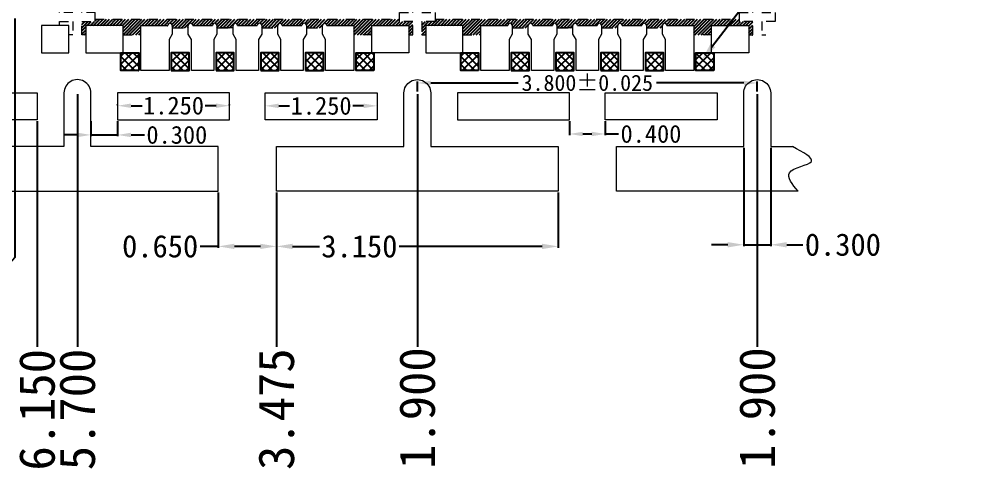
# Model space of a CAD drawing. Header units: millimetres. Extents: x 4471 to 10624, y 832 to 10725.
# Drawn here: x 4678.95 to 4689.71, y 1730.83 to 1735.89 of the extents above; entities that cross this region are included whole.
import ezdxf

# ---------------------------------------------------------------- set-up
doc = ezdxf.new("R2010")
doc.units = ezdxf.units.MM
doc.linetypes.add('HIDDEN', pattern=[0.375, 0.25, -0.125])
for name, color, linetype in [('1', 7, 'Continuous'), ('1D', 4, 'Continuous'), ('ETCH', 4, 'Continuous'), ('PLATING', 3, 'Continuous')]:
    doc.layers.add(name, color=color, linetype=linetype)
doc.layers.add('DIM', color=4, linetype='Continuous', lineweight=18)
doc.styles.get("Standard").update_dxf_attribs({"font": 'SimSun.ttf'})
doc.dimstyles.new('ISO-25', dxfattribs={"dimtxt": 0.1, "dimasz": 0.08, "dimexe": 0.015, "dimexo": 0.015, "dimgap": 0.02, "dimtad": 0, "dimzin": 1, "dimdsep": 46, "dimtxsty": 'Standard', "dimcen": 0.1, "dimadec": 0, "dimazin": 0, "dimtfac": 1, "dimtmove": 0, "dimatfit": 3, "dimfxl": 1, "dimarcsym": 0})
pattern_1 = [(45, (4740.294222866082, 1755.633767287029), (-0.04490128060534577, 0.04490128060534577), []), (135, (4740.294222866082, 1755.633767287029), (-0.04490128060534577, -0.04490128060534576), [])]
pattern_2 = [(45, (4741.794222866082, 1755.633767287029), (-0.04490128060534577, 0.04490128060534577), []), (135, (4741.794222866082, 1755.633767287029), (-0.04490128060534577, -0.04490128060534576), [])]
pattern_3 = [(45, (4744.094222866082, 1755.633767287029), (-0.04490128060534577, 0.04490128060534577), []), (135, (4744.094222866082, 1755.633767287029), (-0.04490128060534577, -0.04490128060534576), [])]
pattern_4 = [(45, (4745.594222866082, 1755.633767287029), (-0.04490128060534577, 0.04490128060534577), []), (135, (4745.594222866082, 1755.633767287029), (-0.04490128060534577, -0.04490128060534576), [])]

# ---------------------------------------------------------------- blocks, each defined once
blk = doc.blocks.new('*D75')
at = {"layer": 'Defpoints', "color": 0, "transparency": 16777216}
for p in [(4685.298327463714, 1740.563115484024), (4676.698327463713, 1736.238115484024), (4676.698327463719, 1732.220579000141)]:
    blk.add_point(p, dxfattribs=at)
at = {"layer": 'DIM', "color": 0, "lineweight": -2, "transparency": 16777216}
blk.add_line((4676.698327463713, 1736.223115484024), (4676.698327463719, 1732.220579000141), dxfattribs=at)
at = {"layer": 'DIM', "color": 0, "lineweight": 9, "transparency": 16777216, "insert": (4676.698327463719, 1731.516134555698), "char_height": 0.4, "attachment_point": 5, "rotation": 90}
blk.add_mtext('8.600', dxfattribs=at)
blk = doc.blocks.new('*D76')
at = {"layer": 'Defpoints', "color": 0, "transparency": 16777216}
for p in [(4685.298327463714, 1740.563115484024, 0.02909804606836659), (4683.398327463732, 1735.063115484267, 0.02909804550313738), (4683.398327463732, 1732.220579000141, 0.02909804550313737)]:
    blk.add_point(p, dxfattribs=at)
at = {"layer": 'DIM', "color": 0, "lineweight": -2, "transparency": 16777216}
blk.add_line((4683.398327463732, 1735.048115484267), (4683.398327463732, 1732.220579000141), dxfattribs=at)
at = {"layer": 'DIM', "color": 0, "lineweight": 9, "transparency": 16777216, "insert": (4683.398327463732, 1731.536134555698), "char_height": 0.4, "attachment_point": 5, "rotation": 90}
blk.add_mtext('1.900', dxfattribs=at)
blk = doc.blocks.new('*D77')
at = {"layer": 'Defpoints', "color": 0, "transparency": 16777216}
for p in [(4685.298327463714, 1740.563115484024, 0.02909804606836659), (4679.598327463695, 1735.063115484267, 0.02909804550313738), (4679.598327463695, 1732.220579000141, 0.02909804550313737)]:
    blk.add_point(p, dxfattribs=at)
at = {"layer": 'DIM', "color": 0, "lineweight": -2, "transparency": 16777216}
blk.add_line((4679.598327463695, 1735.048115484267), (4679.598327463695, 1732.220579000141), dxfattribs=at)
at = {"layer": 'DIM', "color": 0, "lineweight": 9, "transparency": 16777216, "insert": (4679.598327463695, 1731.520579000142), "char_height": 0.4, "attachment_point": 5, "rotation": 90}
blk.add_mtext('5.700', dxfattribs=at)
blk = doc.blocks.new('*D78')
at = {"layer": 'Defpoints', "color": 0, "transparency": 16777216}
for p in [(4681.173327463719, 1733.963115477633, 0.02909804550313738), (4681.823327463708, 1733.963115477618, 0.02909804550313738), (4681.823327463708, 1733.346181916241)]:
    blk.add_point(p, dxfattribs=at)
at = {"layer": 'DIM', "color": 0, "lineweight": -2, "transparency": 16777216}
for p, q in [((4681.173327463719, 1733.948115477633), (4681.173327463719, 1733.33118191624)), ((4681.823327463708, 1733.948115477618), (4681.823327463708, 1733.33118191624)), ((4681.173327463719, 1733.346181916241), (4680.970430216127, 1733.346181916241)), ((4681.643327463707, 1733.346181916241), (4681.353327463719, 1733.346181916241))]:
    blk.add_line(p, q, dxfattribs=at)
at = {"layer": 'DIM', "color": 0, "transparency": 16777216}
for points in [[(4681.353327463719, 1733.376181916241), (4681.353327463719, 1733.316181916241), (4681.173327463719, 1733.346181916241)], [(4681.643327463707, 1733.376181916241), (4681.643327463707, 1733.316181916241), (4681.823327463708, 1733.346181916241)]]:
    blk.add_solid(points, dxfattribs=at)
at = {"layer": 'DIM', "color": 0, "lineweight": 9, "transparency": 16777216, "insert": (4680.523346882794, 1733.346181916241), "char_height": 0.25, "attachment_point": 5}
blk.add_mtext('0.650', dxfattribs=at)
blk = doc.blocks.new('*D79')
at = {"layer": 'Defpoints', "color": 0, "transparency": 16777216}
for p in [(4685.298327463714, 1740.563115484024, 0.02909804606836659), (4681.823327463708, 1733.963115477633, 0.02909804550313738), (4681.823327463708, 1732.220579000141, 0.02909804550313737)]:
    blk.add_point(p, dxfattribs=at)
at = {"layer": 'DIM', "color": 0, "lineweight": -2, "transparency": 16777216}
blk.add_line((4681.823327463708, 1733.948115477633), (4681.823327463708, 1732.220579000141), dxfattribs=at)
at = {"layer": 'DIM', "color": 0, "lineweight": 9, "transparency": 16777216, "insert": (4681.823327463708, 1731.523912333476), "char_height": 0.4, "attachment_point": 5, "rotation": 90}
blk.add_mtext('3.475', dxfattribs=at)
blk = doc.blocks.new('*D80')
at = {"layer": 'Defpoints', "color": 0, "transparency": 16777216}
for p in [(4685.298327463714, 1740.563115484024, 0.02909804606836659), (4687.198327463731, 1735.063115484267, 0.02909804550313738), (4687.198327463731, 1732.220579000141, 0.02909804550313737)]:
    blk.add_point(p, dxfattribs=at)
at = {"layer": 'DIM', "color": 0, "lineweight": -2, "transparency": 16777216}
blk.add_line((4687.198327463731, 1735.048115484266), (4687.198327463731, 1732.220579000141), dxfattribs=at)
at = {"layer": 'DIM', "color": 0, "lineweight": 9, "transparency": 16777216, "insert": (4687.198327463731, 1731.536134555698), "char_height": 0.4, "attachment_point": 5, "rotation": 90}
blk.add_mtext('1.900', dxfattribs=at)
blk = doc.blocks.new('*D81')
at = {"layer": 'Defpoints', "color": 0, "transparency": 16777216}
for p in [(4681.823327463708, 1733.963115477633, 0.02909804550313738), (4684.973327463707, 1733.963115477565, 0.02909804550313738), (4684.973327463707, 1733.345761953811)]:
    blk.add_point(p, dxfattribs=at)
at = {"layer": 'DIM', "color": 0, "lineweight": -2, "transparency": 16777216}
for p, q in [((4681.823327463708, 1733.948115477633), (4681.823327463708, 1733.33076195381)), ((4684.973327463707, 1733.948115477565), (4684.973327463707, 1733.33076195381)), ((4682.003327463708, 1733.345761953811), (4682.305620480975, 1733.345761953811)), ((4684.793327463707, 1733.345761953811), (4683.195620480974, 1733.345761953811))]:
    blk.add_line(p, q, dxfattribs=at)
at = {"layer": 'DIM', "color": 0, "transparency": 16777216}
for points in [[(4682.003327463708, 1733.375761953811), (4682.003327463708, 1733.315761953811), (4681.823327463708, 1733.345761953811)], [(4684.793327463707, 1733.375761953811), (4684.793327463707, 1733.315761953811), (4684.973327463707, 1733.345761953811)]]:
    blk.add_solid(points, dxfattribs=at)
at = {"layer": 'DIM', "color": 0, "lineweight": 9, "transparency": 16777216, "insert": (4682.750620480974, 1733.345761953811), "char_height": 0.25, "attachment_point": 5}
blk.add_mtext('3.150', dxfattribs=at)
blk = doc.blocks.new('*D96')
at = {"layer": 'Defpoints', "color": 0, "transparency": 16777216}
for p in [(4687.198327463731, 1735.175420179806), (4683.398327463732, 1735.063115484267, 0.02909804550313738), (4687.198327463731, 1735.063115484267)]:
    blk.add_point(p, dxfattribs=at)
at = {"layer": 'DIM', "color": 0, "lineweight": -2, "transparency": 16777216}
for p, q in [((4683.398327463732, 1735.078115484268), (4683.398327463732, 1735.190420179806)), ((4683.548327463732, 1735.175420179806), (4684.525827463732, 1735.175420179806)), ((4687.048327463732, 1735.175420179806), (4686.070827463732, 1735.175420179806)), ((4687.198327463731, 1735.078115484268), (4687.198327463731, 1735.190420179806))]:
    blk.add_line(p, q, dxfattribs=at)
at = {"layer": 'DIM', "color": 0, "transparency": 16777216}
for points in [[(4683.548327463732, 1735.200420179806), (4683.548327463732, 1735.150420179806), (4683.398327463732, 1735.175420179806)], [(4687.048327463732, 1735.200420179806), (4687.048327463732, 1735.150420179806), (4687.198327463731, 1735.175420179806)]]:
    blk.add_solid(points, dxfattribs=at)
at = {"layer": 'DIM', "color": 0, "lineweight": 9, "transparency": 16777216, "insert": (4685.298327463732, 1735.175420179806), "char_height": 0.18, "attachment_point": 5}
blk.add_mtext('3.800±0.025', dxfattribs=at)
blk = doc.blocks.new('*D97')
at = {"layer": 'Defpoints', "color": 0, "transparency": 16777216}
for p in [(4687.04832746372, 1734.46311548425, 0.02909804550313738), (4687.348327463719, 1734.463115484242, 0.02909804550313738), (4687.348327463719, 1733.364322056427)]:
    blk.add_point(p, dxfattribs=at)
at = {"layer": 'DIM', "color": 0, "lineweight": -2, "transparency": 16777216}
for p, q in [((4687.04832746372, 1734.448115484249), (4687.04832746372, 1733.349322056426)), ((4687.348327463719, 1734.448115484242), (4687.348327463719, 1733.349322056426)), ((4686.86832746372, 1733.364322056427), (4686.68832746372, 1733.364322056427)), ((4687.04832746372, 1733.364322056427), (4687.348327463719, 1733.364322056427)), ((4687.52832746372, 1733.364322056427), (4687.708327463719, 1733.364322056427))]:
    blk.add_line(p, q, dxfattribs=at)
at = {"layer": 'DIM', "color": 0, "transparency": 16777216}
for points in [[(4686.86832746372, 1733.394322056427), (4686.86832746372, 1733.334322056427), (4687.04832746372, 1733.364322056427)], [(4687.52832746372, 1733.394322056427), (4687.52832746372, 1733.334322056427), (4687.348327463719, 1733.364322056427)]]:
    blk.add_solid(points, dxfattribs=at)
at = {"layer": 'DIM', "color": 0, "lineweight": 9, "transparency": 16777216, "insert": (4688.155410797052, 1733.364322056427), "char_height": 0.25, "attachment_point": 5}
blk.add_mtext('0.300', dxfattribs=at)
blk = doc.blocks.new('*D99')
at = {"layer": 'Defpoints', "color": 0, "transparency": 16777216}
for p in [(4685.298327463714, 1740.563115484024, 0.02909804606836659), (4678.898327463063, 1735.913115485906, 0.02909804606836659), (4678.449340227231, 1732.220579000141, 0.02909804550313737)]:
    blk.add_point(p, dxfattribs=at)
at = {"layer": 'DIM', "color": 0, "lineweight": -2, "transparency": 16777216}
for p, q in [((4678.898327463063, 1735.898115485906), (4678.898327463063, 1733.220579000141)), ((4678.898327463063, 1733.220579000141), (4678.449340227231, 1732.720579000141)), ((4678.449340227231, 1732.720579000141), (4678.449340227231, 1732.220579000141))]:
    blk.add_line(p, q, dxfattribs=at)
at = {"layer": 'DIM', "color": 0, "lineweight": 9, "transparency": 16777216, "insert": (4678.449340227231, 1731.517245666809), "char_height": 0.4, "attachment_point": 5, "rotation": 90}
blk.add_mtext('6.400', dxfattribs=at)
blk = doc.blocks.new('*D100')
at = {"layer": 'Defpoints', "color": 0, "transparency": 16777216}
for p in [(4680.048327463731, 1734.913115484301, 0.02909804714187847), (4681.298327463732, 1734.920861565378), (4681.298327463732, 1734.913115484272, 0.02909804714187847)]:
    blk.add_point(p, dxfattribs=at)
at = {"layer": 'DIM', "color": 0, "lineweight": -2, "transparency": 16777216}
for p, q in [((4680.048327463731, 1734.928115484301), (4680.048327463731, 1734.935861565378)), ((4680.19832746373, 1734.920861565378), (4680.32110524151, 1734.920861565378)), ((4681.148327463732, 1734.920861565378), (4681.025549685954, 1734.920861565378)), ((4681.298327463732, 1734.928115484272), (4681.298327463732, 1734.935861565378))]:
    blk.add_line(p, q, dxfattribs=at)
at = {"layer": 'DIM', "color": 0, "transparency": 16777216}
for points in [[(4680.19832746373, 1734.945861565378), (4680.19832746373, 1734.895861565378), (4680.048327463731, 1734.920861565378)], [(4681.148327463732, 1734.945861565378), (4681.148327463732, 1734.895861565378), (4681.298327463732, 1734.920861565378)]]:
    blk.add_solid(points, dxfattribs=at)
at = {"layer": 'DIM', "color": 0, "lineweight": 9, "transparency": 16777216, "insert": (4680.673327463732, 1734.920861565378), "char_height": 0.2, "attachment_point": 5}
blk.add_mtext('1.250', dxfattribs=at)
blk = doc.blocks.new('*D101')
at = {"layer": 'Defpoints', "color": 0, "transparency": 16777216}
for p in [(4681.698327463731, 1734.920861565353, 0.02909804578575199), (4682.948327463732, 1734.920861565315, 0.02909804578575199), (4682.948327463732, 1734.9190716099)]:
    blk.add_point(p, dxfattribs=at)
at = {"layer": 'DIM', "color": 0, "lineweight": -2, "transparency": 16777216}
for p, q in [((4681.698327463731, 1734.905861565353), (4681.698327463731, 1734.9040716099)), ((4681.848327463731, 1734.9190716099), (4681.97110524151, 1734.9190716099)), ((4682.798327463733, 1734.9190716099), (4682.675549685953, 1734.9190716099)), ((4682.948327463732, 1734.905861565315), (4682.948327463732, 1734.9040716099))]:
    blk.add_line(p, q, dxfattribs=at)
at = {"layer": 'DIM', "color": 0, "transparency": 16777216}
for points in [[(4681.848327463731, 1734.9440716099), (4681.848327463731, 1734.8940716099), (4681.698327463731, 1734.9190716099)], [(4682.798327463733, 1734.9440716099), (4682.798327463733, 1734.8940716099), (4682.948327463732, 1734.9190716099)]]:
    blk.add_solid(points, dxfattribs=at)
at = {"layer": 'DIM', "color": 0, "lineweight": 9, "transparency": 16777216, "insert": (4682.323327463731, 1734.9190716099), "char_height": 0.2, "attachment_point": 5}
blk.add_mtext('1.250', dxfattribs=at)
blk = doc.blocks.new('*D102')
at = {"layer": 'Defpoints', "color": 0, "transparency": 16777216}
for p in [(4685.098327463727, 1734.763115484292, 0.02909804714187847), (4685.498327463727, 1734.763115484282, 0.02909804578575199), (4685.498327463727, 1734.604357018653)]:
    blk.add_point(p, dxfattribs=at)
at = {"layer": 'DIM', "color": 0, "lineweight": -2, "transparency": 16777216}
for p, q in [((4685.098327463727, 1734.748115484291), (4685.098327463727, 1734.589357018653)), ((4685.498327463727, 1734.748115484282), (4685.498327463727, 1734.589357018653)), ((4685.248327463727, 1734.604357018653), (4685.348327463727, 1734.604357018653)), ((4685.498327463727, 1734.604357018653), (4685.648327463727, 1734.604357018653))]:
    blk.add_line(p, q, dxfattribs=at)
at = {"layer": 'DIM', "color": 0, "transparency": 16777216}
for points in [[(4685.248327463727, 1734.629357018653), (4685.248327463727, 1734.579357018653), (4685.098327463727, 1734.604357018653)], [(4685.348327463727, 1734.629357018653), (4685.348327463727, 1734.579357018653), (4685.498327463727, 1734.604357018653)]]:
    blk.add_solid(points, dxfattribs=at)
at = {"layer": 'DIM', "color": 0, "lineweight": 9, "transparency": 16777216, "insert": (4686.009994130393, 1734.604357018653), "char_height": 0.2, "attachment_point": 5}
blk.add_mtext('0.400', dxfattribs=at)
blk = doc.blocks.new('*D103')
at = {"layer": 'Defpoints', "color": 0, "transparency": 16777216}
for p in [(4679.748327463702, 1734.76311548426, 0.02909804550313738), (4680.048327463726, 1734.763115484321, 0.02909804714187847), (4679.748327463702, 1734.593658987262)]:
    blk.add_point(p, dxfattribs=at)
at = {"layer": 'DIM', "color": 0, "lineweight": -2, "transparency": 16777216}
for p, q in [((4679.748327463702, 1734.74811548426), (4679.748327463702, 1734.578658987261)), ((4680.048327463726, 1734.748115484321), (4680.048327463726, 1734.578658987261)), ((4679.598327463702, 1734.593658987262), (4679.448327463701, 1734.593658987262)), ((4679.748327463702, 1734.593658987262), (4680.048327463726, 1734.593658987262)), ((4680.198327463726, 1734.593658987262), (4680.348327463726, 1734.593658987262))]:
    blk.add_line(p, q, dxfattribs=at)
at = {"layer": 'DIM', "color": 0, "transparency": 16777216}
for points in [[(4679.598327463702, 1734.618658987262), (4679.598327463702, 1734.568658987261), (4679.748327463702, 1734.593658987262)], [(4680.198327463726, 1734.618658987262), (4680.198327463726, 1734.568658987261), (4680.048327463726, 1734.593658987262)]]:
    blk.add_solid(points, dxfattribs=at)
at = {"layer": 'DIM', "color": 0, "lineweight": 9, "transparency": 16777216, "insert": (4680.709994130393, 1734.593658987262), "char_height": 0.2, "attachment_point": 5}
blk.add_mtext('0.300', dxfattribs=at)
blk = doc.blocks.new('*D104')
at = {"layer": 'Defpoints', "color": 0, "transparency": 16777216}
for p in [(4685.298327463714, 1740.563115484024, 0.02909804606836659), (4679.148327463668, 1734.763115477679, 0.02909805539775768), (4679.148327463668, 1732.220579000141, 0.02909804550313737)]:
    blk.add_point(p, dxfattribs=at)
at = {"layer": 'DIM', "color": 0, "lineweight": -2, "transparency": 16777216}
blk.add_line((4679.148327463668, 1734.748115477679), (4679.148327463668, 1732.220579000141), dxfattribs=at)
at = {"layer": 'DIM', "color": 0, "lineweight": 9, "transparency": 16777216, "insert": (4679.148327463668, 1731.517245666809), "char_height": 0.4, "attachment_point": 5, "rotation": 90}
blk.add_mtext('6.150', dxfattribs=at)

msp = doc.modelspace()

# ---------------------------------------------------------------- hatches: boundary and pattern name
h = msp.add_hatch()
h.set_pattern_fill('ANSI37', color=3, scale=0.02)
h.set_pattern_definition(pattern_1)
h.paths.add_polyline_path([(4680.28332746371, 1735.313115484281), (4680.08332746371, 1735.313115484281), (4680.08332746371, 1735.513115484281), (4680.28332746371, 1735.513115484281)])
h = msp.add_hatch()
h.set_pattern_fill('ANSI37', color=3, scale=0.02)
h.set_pattern_definition(pattern_1)
h.paths.add_polyline_path([(4680.648327463713, 1735.313115484281), (4680.848327463713, 1735.313115484281), (4680.848327463713, 1735.513115484281), (4680.648327463713, 1735.513115484281)])
h = msp.add_hatch()
h.set_pattern_fill('ANSI37', color=3, scale=0.02)
h.set_pattern_definition([(45, (4740.794222866082, 1755.633767287029), (-0.04490128060534577, 0.04490128060534577), []), (135, (4740.794222866082, 1755.633767287029), (-0.04490128060534577, -0.04490128060534576), [])])
h.paths.add_polyline_path([(4681.148327463713, 1735.313115484281), (4681.348327463713, 1735.313115484281), (4681.348327463713, 1735.513115484281), (4681.148327463713, 1735.513115484281)])
h = msp.add_hatch()
h.set_pattern_fill('ANSI37', color=3, scale=0.02)
h.set_pattern_definition([(45, (4741.294222866082, 1755.633767287029), (-0.04490128060534577, 0.04490128060534577), []), (135, (4741.294222866082, 1755.633767287029), (-0.04490128060534577, -0.04490128060534576), [])])
h.paths.add_polyline_path([(4681.648327463713, 1735.313115484281), (4681.848327463713, 1735.313115484281), (4681.848327463713, 1735.513115484281), (4681.648327463713, 1735.513115484281)])
h = msp.add_hatch()
h.set_pattern_fill('ANSI37', color=3, scale=0.02)
h.set_pattern_definition(pattern_2)
h.paths.add_polyline_path([(4682.148327463713, 1735.313115484281), (4682.348327463713, 1735.313115484281), (4682.348327463713, 1735.513115484281), (4682.148327463713, 1735.513115484281)])
h = msp.add_hatch()
h.set_pattern_fill('ANSI37', color=3, scale=0.02)
h.set_pattern_definition(pattern_2)
h.paths.add_polyline_path([(4682.913327463714, 1735.313115484281), (4682.713327463714, 1735.313115484281), (4682.713327463714, 1735.513115484281), (4682.913327463714, 1735.513115484281)])
h = msp.add_hatch()
h.set_pattern_fill('ANSI37', color=3, scale=0.02)
h.set_pattern_definition(pattern_3)
h.paths.add_polyline_path([(4684.08332746371, 1735.31311548428), (4683.88332746371, 1735.31311548428), (4683.88332746371, 1735.51311548428), (4684.08332746371, 1735.51311548428)])
h = msp.add_hatch()
h.set_pattern_fill('ANSI37', color=3, scale=0.02)
h.set_pattern_definition(pattern_3)
h.paths.add_polyline_path([(4684.448327463713, 1735.31311548428), (4684.648327463713, 1735.31311548428), (4684.648327463713, 1735.51311548428), (4684.448327463713, 1735.51311548428)])
h = msp.add_hatch()
h.set_pattern_fill('ANSI37', color=3, scale=0.02)
h.set_pattern_definition([(45, (4744.594222866082, 1755.633767287029), (-0.04490128060534577, 0.04490128060534577), []), (135, (4744.594222866082, 1755.633767287029), (-0.04490128060534577, -0.04490128060534576), [])])
h.paths.add_polyline_path([(4684.948327463713, 1735.31311548428), (4685.148327463713, 1735.31311548428), (4685.148327463713, 1735.51311548428), (4684.948327463713, 1735.51311548428)])
h = msp.add_hatch()
h.set_pattern_fill('ANSI37', color=3, scale=0.02)
h.set_pattern_definition([(45, (4745.094222866082, 1755.633767287029), (-0.04490128060534577, 0.04490128060534577), []), (135, (4745.094222866082, 1755.633767287029), (-0.04490128060534577, -0.04490128060534576), [])])
h.paths.add_polyline_path([(4685.448327463713, 1735.31311548428), (4685.648327463713, 1735.31311548428), (4685.648327463713, 1735.51311548428), (4685.448327463713, 1735.51311548428)])
h = msp.add_hatch()
h.set_pattern_fill('ANSI37', color=3, scale=0.02)
h.set_pattern_definition(pattern_4)
h.paths.add_polyline_path([(4685.948327463713, 1735.31311548428), (4686.148327463713, 1735.31311548428), (4686.148327463713, 1735.51311548428), (4685.948327463713, 1735.51311548428)])
h = msp.add_hatch()
h.set_pattern_fill('ANSI37', color=3, scale=0.02)
h.set_pattern_definition(pattern_4)
h.paths.add_polyline_path([(4686.713327463714, 1735.31311548428), (4686.513327463715, 1735.31311548428), (4686.513327463715, 1735.51311548428), (4686.713327463714, 1735.51311548428)])
at = {"layer": 'ETCH'}
h = msp.add_hatch(dxfattribs=at)
h.set_pattern_fill('ANSI31', color=256, scale=0.008, style=0)
h.set_pattern_definition([(45, (4740.294222866082, 1755.633767287029), (-0.01796051224213831, 0.01796051224213831), [])])
h.paths.add_polyline_path([(4679.648327463714, 1735.713115484023), (4679.648327463714, 1735.863115484023), (4679.798327463714, 1735.863115484023), (4679.798327463714, 1735.888115484023), (4683.198327463713, 1735.888115484023), (4683.198327463713, 1735.863115484023), (4683.348327463713, 1735.863115484023), (4683.348327463713, 1735.713115484023), (4683.303327463714, 1735.713115484023), (4683.303327463714, 1735.818115487789), (4682.888327463713, 1735.818115487789), (4682.888327463713, 1735.713115484023), (4682.688327463716, 1735.713115484023), (4682.688327463716, 1735.818115487789), (4682.388327463709, 1735.818115487789, 0.9999999999999999), (4682.33832746371, 1735.818115487789), (4682.33832746371, 1735.793115487789), (4682.158327463717, 1735.793115487789), (4682.158327463717, 1735.818115487789, 0.9999999999999999), (4682.108327463718, 1735.818115487789), (4681.888327463709, 1735.818115487789, 0.9999999999999999), (4681.83832746371, 1735.818115487789), (4681.83832746371, 1735.793115487789), (4681.658327463717, 1735.793115487789), (4681.658327463717, 1735.818115487789, 0.9999999999999999), (4681.608327463718, 1735.818115487789), (4681.388327463709, 1735.818115487789, 0.9999999999999999), (4681.33832746371, 1735.818115487789), (4681.33832746371, 1735.793115487789), (4681.158327463717, 1735.793115487789), (4681.158327463717, 1735.818115487789, 0.9999999999999999), (4681.108327463718, 1735.818115487789), (4680.888327463709, 1735.818115487789, 0.9999999999999999), (4680.83832746371, 1735.818115487789), (4680.83832746371, 1735.793115487789), (4680.658327463717, 1735.793115487789), (4680.658327463717, 1735.818115487789, 0.9999999999999999), (4680.608327463718, 1735.818115487789), (4680.30832746371, 1735.818115487789), (4680.30832746371, 1735.713115484023), (4680.108327463714, 1735.713115484023), (4680.108327463714, 1735.818115487789), (4679.693327463713, 1735.818115487789), (4679.693327463713, 1735.713115484023)])
h.paths.add_polyline_path([(4683.448327463713, 1735.863115484023), (4683.448327463713, 1735.713115484023), (4683.493327463713, 1735.713115484023), (4683.493327463713, 1735.818115487789), (4683.908327463714, 1735.818115487789), (4683.908327463714, 1735.713115484023), (4684.10832746371, 1735.713115484023), (4684.108327463711, 1735.818115487789), (4684.408327463718, 1735.818115487789, -0.9999999999999999), (4684.458327463717, 1735.818115487789), (4684.458327463717, 1735.793115487789), (4684.63832746371, 1735.793115487789), (4684.63832746371, 1735.818115487789, -0.9999999999999999), (4684.688327463709, 1735.818115487789), (4684.908327463718, 1735.818115487789, -0.9999999999999999), (4684.958327463717, 1735.818115487789), (4684.958327463717, 1735.793115487789), (4685.13832746371, 1735.793115487789), (4685.13832746371, 1735.818115487789, -0.9999999999999999), (4685.188327463709, 1735.818115487789), (4685.408327463718, 1735.818115487789, -0.9999999999999999), (4685.458327463717, 1735.818115487789), (4685.458327463717, 1735.793115487789), (4685.63832746371, 1735.793115487789), (4685.63832746371, 1735.818115487789, -0.9999999999999999), (4685.688327463709, 1735.818115487789), (4685.908327463718, 1735.818115487789, -0.9999999999999999), (4685.958327463717, 1735.818115487789), (4685.958327463717, 1735.793115487789), (4686.13832746371, 1735.793115487789), (4686.13832746371, 1735.818115487789, -0.9999999999999999), (4686.188327463709, 1735.818115487789), (4686.488327463716, 1735.818115487789), (4686.488327463716, 1735.713115484023), (4686.688327463713, 1735.713115484023), (4686.688327463713, 1735.818115487789), (4687.103327463714, 1735.818115487789), (4687.103327463714, 1735.713115484023), (4687.148327463713, 1735.713115484023), (4687.148327463713, 1735.863115484023), (4686.998327463713, 1735.863115484023), (4686.998327463713, 1735.888115484023), (4683.598327463713, 1735.888115484023), (4683.598327463713, 1735.863115484023)])

# ---------------------------------------------------------------- linework, layer by layer
at = {"lineweight": 9, "elevation": 0.02909804550313738}
for points in [[(4679.448327463693, 1735.063115484263), (4679.448327463708, 1734.463115484283), (4676.698327463708, 1734.463115484249), (4676.698327463719, 1733.963115477557), (4681.173327463719, 1733.963115477633), (4681.173327463707, 1734.463115484283), (4679.748327463707, 1734.46311548425), (4679.748327463697, 1735.063115484271, 0.9999999999999999)], [(4683.548327463734, 1735.063115484263), (4683.548327463719, 1734.463115484283), (4684.973327463718, 1734.463115484249), (4684.973327463707, 1733.963115477557), (4681.823327463708, 1733.963115477633), (4681.82332746372, 1734.463115484282), (4683.24832746372, 1734.46311548425), (4683.24832746373, 1735.063115484271, -0.9999999999999997)]]:
    msp.add_lwpolyline(points, format="xyb", close=True, dxfattribs=at)
msp.add_lwpolyline([(4687.655300686441, 1733.963115477584), (4685.623327463708, 1733.963115477633), (4685.62332746372, 1734.463115484282), (4687.04832746372, 1734.46311548425), (4687.04832746373, 1735.063115484271, -0.9999999999999997), (4687.348327463734, 1735.063115484263), (4687.348327463719, 1734.463115484283), (4687.593095519924, 1734.463115484278)], format="xyb", dxfattribs=at)
at = {"lineweight": 9}
for points, elevation in [([(4676.698327463734, 1734.763115477649), (4676.698327463725, 1735.063115484252), (4679.148327463672, 1735.063115484282), (4679.148327463682, 1734.763115477679)], 0.02909589109143157), ([(4681.298327463735, 1735.063115484252), (4680.048327463735, 1735.063115484281), (4680.048327463726, 1734.763115484321), (4681.298327463727, 1734.763115484292)], 0.02909804714187847), ([(4681.698327463735, 1735.063115484281), (4682.948327463737, 1735.063115484251), (4682.948327463728, 1734.763115484252), (4681.698327463727, 1734.763115484282)], 0.02909804578575199), ([(4685.098327463736, 1735.063115484252), (4683.848327463736, 1735.063115484281), (4683.848327463726, 1734.763115484321), (4685.098327463727, 1734.763115484292)], 0.02909804714187847), ([(4685.498327463735, 1735.063115484281), (4686.748327463737, 1735.063115484251), (4686.748327463728, 1734.763115484252), (4685.498327463727, 1734.763115484282)], 0.02909804578575199)]:
    msp.add_lwpolyline(points, close=True, dxfattribs=dict(at, elevation=elevation))
msp.add_spline([(4687.655300686441, 1733.963115477584, 0.02909804550313738), (4687.557358170976, 1734.171217895731, 0.02909804550313738), (4687.802671461401, 1734.295552569731, 0.02909804550313738), (4687.593095519925, 1734.463115484278, 0.02909804550313738)], degree=3, dxfattribs=at)
at = {"layer": '1', "lineweight": 9}
for p, q in [((4679.503327463676, 1735.818115487789, 0.02909804606836661), (4679.198327467479, 1735.818115487789, 0.02909804606836661)), ((4679.198327467479, 1735.818115487789, 0.02909804606836661), (4679.198327467479, 1735.513115487789, 0.02909804606836661)), ((4679.503327463676, 1735.513115487789, 0.02909804606836661), (4679.503327463676, 1735.818115487789, 0.02909804606836661)), ((4680.108327463714, 1735.818115487789, 0.02909804606836661), (4679.693327463713, 1735.818115487789, 0.02909804606836661)), ((4679.693327463713, 1735.818115487789, 0.02909804606836661), (4679.693327463713, 1735.513115487789, 0.02909804606836661)), ((4680.108327463714, 1735.513115487789, 0.02909804606836661), (4680.108327463714, 1735.818115487789, 0.02909804606836661)), ((4682.888327463713, 1735.513115487789, 0.02909804606836661), (4682.888327463713, 1735.818115487789, 0.02909804606836661)), ((4682.888327463713, 1735.818115487789, 0.02909804606836661), (4683.303327463714, 1735.818115487789, 0.02909804606836661)), ((4683.303327463714, 1735.818115487789, 0.02909804606836661), (4683.303327463714, 1735.513115487789, 0.02909804606836661)), ((4683.908327463714, 1735.818115487789, 0.02909804606836661), (4683.493327463713, 1735.818115487789, 0.02909804606836661)), ((4683.493327463713, 1735.818115487789, 0.02909804606836661), (4683.493327463713, 1735.513115487789, 0.02909804606836661)), ((4683.908327463714, 1735.513115487789, 0.02909804606836661), (4683.908327463714, 1735.818115487789, 0.02909804606836661)), ((4686.688327463713, 1735.513115487789, 0.02909804606836661), (4686.688327463713, 1735.818115487789, 0.02909804606836661)), ((4686.688327463713, 1735.818115487789, 0.02909804606836661), (4687.103327463714, 1735.818115487789, 0.02909804606836661)), ((4687.103327463714, 1735.818115487789, 0.02909804606836661), (4687.103327463714, 1735.513115487789, 0.02909804606836661)), ((4679.198327467479, 1735.513115487789, 0.02909804606836661), (4679.503327463676, 1735.513115487789, 0.02909804606836661)), ((4679.693327463713, 1735.513115487789, 0.02909804606836661), (4680.108327463714, 1735.513115487789, 0.02909804606836661)), ((4683.303327463714, 1735.513115487789, 0.02909804606836661), (4682.888327463713, 1735.513115487789, 0.02909804606836661)), ((4683.493327463713, 1735.513115487789, 0.02909804606836661), (4683.908327463714, 1735.513115487789, 0.02909804606836661)), ((4687.103327463714, 1735.513115487789, 0.02909804606836661), (4686.688327463713, 1735.513115487789, 0.02909804606836661))]:
    msp.add_line(p, q, dxfattribs=at)
at = {"layer": '1', "color": 0, "lineweight": 9}
for p, q in [((4680.30832746371, 1735.313115484281, 0.02909804606836661), (4680.30832746371, 1735.818115487789, 0.02909804606836661)), ((4680.308327463711, 1735.818115487789, 0.02909804606836661), (4680.608327463718, 1735.818115487789, 0.02909804606836661)), ((4680.658327463717, 1735.818115487789, 0.02909804606836661), (4680.658327463717, 1735.720141111926, 0.02909804606836661)), ((4680.83832746371, 1735.720141111926, 0.02909804606836661), (4680.83832746371, 1735.818115487789, 0.02909804606836661)), ((4680.888327463709, 1735.818115487789, 0.02909804606836661), (4681.108327463718, 1735.818115487789, 0.02909804606836661)), ((4681.158327463717, 1735.818115487789, 0.02909804606836661), (4681.158327463717, 1735.720141111926, 0.02909804606836661)), ((4681.33832746371, 1735.720141111926, 0.02909804606836661), (4681.33832746371, 1735.818115487789, 0.02909804606836661)), ((4681.388327463709, 1735.818115487789, 0.02909804606836661), (4681.608327463718, 1735.818115487789, 0.02909804606836661)), ((4681.658327463717, 1735.818115487789, 0.02909804606836661), (4681.658327463717, 1735.720141111926, 0.02909804606836661)), ((4681.83832746371, 1735.720141111926, 0.02909804606836661), (4681.83832746371, 1735.818115487789, 0.02909804606836661)), ((4681.888327463709, 1735.818115487789, 0.02909804606836661), (4682.108327463718, 1735.818115487789, 0.02909804606836661)), ((4682.158327463717, 1735.818115487789, 0.02909804606836661), (4682.158327463717, 1735.720141111926, 0.02909804606836661)), ((4682.33832746371, 1735.720141111926, 0.02909804606836661), (4682.33832746371, 1735.818115487789, 0.02909804606836661)), ((4682.388327463709, 1735.818115487789, 0.02909804606836661), (4682.688327463716, 1735.818115487789, 0.02909804606836661)), ((4682.688327463716, 1735.818115487789, 0.02909804606836661), (4682.688327463716, 1735.313115484277, 0.02909804606836661)), ((4684.10832746371, 1735.313115484281, 0.02909804606836661), (4684.10832746371, 1735.818115487789, 0.02909804606836661)), ((4684.108327463711, 1735.818115487789, 0.02909804606836661), (4684.408327463718, 1735.818115487789, 0.02909804606836661)), ((4684.458327463717, 1735.818115487789, 0.02909804606836661), (4684.458327463717, 1735.720141111926, 0.02909804606836661)), ((4684.63832746371, 1735.720141111926, 0.02909804606836661), (4684.63832746371, 1735.818115487789, 0.02909804606836661)), ((4684.688327463709, 1735.818115487789, 0.02909804606836661), (4684.908327463718, 1735.818115487789, 0.02909804606836661)), ((4684.958327463717, 1735.818115487789, 0.02909804606836661), (4684.958327463717, 1735.720141111926, 0.02909804606836661)), ((4685.13832746371, 1735.720141111926, 0.02909804606836661), (4685.13832746371, 1735.818115487789, 0.02909804606836661)), ((4685.188327463709, 1735.818115487789, 0.02909804606836661), (4685.408327463718, 1735.818115487789, 0.02909804606836661)), ((4685.458327463717, 1735.818115487789, 0.02909804606836661), (4685.458327463717, 1735.720141111926, 0.02909804606836661)), ((4685.63832746371, 1735.720141111926, 0.02909804606836661), (4685.63832746371, 1735.818115487789, 0.02909804606836661)), ((4685.688327463709, 1735.818115487789, 0.02909804606836661), (4685.908327463718, 1735.818115487789, 0.02909804606836661)), ((4685.958327463717, 1735.818115487789, 0.02909804606836661), (4685.958327463717, 1735.720141111926, 0.02909804606836661)), ((4686.13832746371, 1735.720141111926, 0.02909804606836661), (4686.13832746371, 1735.818115487789, 0.02909804606836661)), ((4686.188327463709, 1735.818115487789, 0.02909804606836661), (4686.488327463716, 1735.818115487789, 0.02909804606836661)), ((4686.488327463716, 1735.818115487789, 0.02909804606836661), (4686.488327463716, 1735.313115484277, 0.02909804606836661)), ((4680.658327463717, 1735.720141111926, 0.02909804606836661), (4680.623327463713, 1735.66311548774, 0.02909804606836661)), ((4680.873327463713, 1735.66311548774, 0.02909804606836661), (4680.83832746371, 1735.720141111926, 0.02909804606836661)), ((4681.158327463717, 1735.720141111926, 0.02909804606836661), (4681.123327463713, 1735.66311548774, 0.02909804606836661)), ((4681.373327463713, 1735.66311548774, 0.02909804606836661), (4681.33832746371, 1735.720141111926, 0.02909804606836661)), ((4681.658327463717, 1735.720141111926, 0.02909804606836661), (4681.623327463713, 1735.66311548774, 0.02909804606836661)), ((4681.873327463713, 1735.66311548774, 0.02909804606836661), (4681.83832746371, 1735.720141111926, 0.02909804606836661)), ((4682.158327463717, 1735.720141111926, 0.02909804606836661), (4682.123327463713, 1735.66311548774, 0.02909804606836661)), ((4682.373327463713, 1735.66311548774, 0.02909804606836661), (4682.33832746371, 1735.720141111926, 0.02909804606836661)), ((4684.458327463717, 1735.720141111926, 0.02909804606836661), (4684.423327463714, 1735.66311548774, 0.02909804606836661)), ((4684.673327463714, 1735.66311548774, 0.02909804606836661), (4684.63832746371, 1735.720141111926, 0.02909804606836661)), ((4684.958327463717, 1735.720141111926, 0.02909804606836661), (4684.923327463714, 1735.66311548774, 0.02909804606836661)), ((4685.173327463714, 1735.66311548774, 0.02909804606836661), (4685.13832746371, 1735.720141111926, 0.02909804606836661)), ((4685.458327463717, 1735.720141111926, 0.02909804606836661), (4685.423327463714, 1735.66311548774, 0.02909804606836661)), ((4685.673327463714, 1735.66311548774, 0.02909804606836661), (4685.63832746371, 1735.720141111926, 0.02909804606836661)), ((4685.958327463717, 1735.720141111926, 0.02909804606836661), (4685.923327463714, 1735.66311548774, 0.02909804606836661)), ((4686.173327463714, 1735.66311548774, 0.02909804606836661), (4686.13832746371, 1735.720141111926, 0.02909804606836661)), ((4680.623327463713, 1735.66311548774, 0.02909804606836661), (4680.623327463713, 1735.313115484281, 0.02909804606836661)), ((4680.873327463713, 1735.313115484281, 0.02909804606836661), (4680.873327463713, 1735.66311548774, 0.02909804606836661)), ((4681.123327463713, 1735.66311548774, 0.02909804606836661), (4681.123327463713, 1735.313115484279, 0.02909804606836661)), ((4681.373327463713, 1735.313115484281, 0.02909804606836661), (4681.373327463713, 1735.66311548774, 0.02909804606836661)), ((4681.623327463713, 1735.66311548774, 0.02909804606836661), (4681.623327463713, 1735.313115484279, 0.02909804606836661)), ((4681.873327463713, 1735.313115484281, 0.02909804606836661), (4681.873327463713, 1735.66311548774, 0.02909804606836661)), ((4682.123327463713, 1735.66311548774, 0.02909804606836661), (4682.123327463713, 1735.313115484277, 0.02909804606836661)), ((4682.373327463713, 1735.313115484281, 0.02909804606836661), (4682.373327463713, 1735.66311548774, 0.02909804606836661)), ((4684.423327463714, 1735.66311548774, 0.02909804606836661), (4684.423327463714, 1735.313115484281, 0.02909804606836661)), ((4684.673327463714, 1735.313115484281, 0.02909804606836661), (4684.673327463714, 1735.66311548774, 0.02909804606836661)), ((4684.923327463714, 1735.66311548774, 0.02909804606836661), (4684.923327463714, 1735.313115484279, 0.02909804606836661)), ((4685.173327463714, 1735.313115484281, 0.02909804606836661), (4685.173327463714, 1735.66311548774, 0.02909804606836661)), ((4685.423327463714, 1735.66311548774, 0.02909804606836661), (4685.423327463714, 1735.313115484279, 0.02909804606836661)), ((4685.673327463714, 1735.313115484281, 0.02909804606836661), (4685.673327463714, 1735.66311548774, 0.02909804606836661)), ((4685.923327463714, 1735.66311548774, 0.02909804606836661), (4685.923327463714, 1735.313115484277, 0.02909804606836661)), ((4686.173327463714, 1735.313115484281, 0.02909804606836661), (4686.173327463714, 1735.66311548774, 0.02909804606836661)), ((4680.623327463713, 1735.313115484281, 0.02909804606836661), (4680.30832746371, 1735.313115484281, 0.02909804606836661)), ((4681.123327463713, 1735.313115484279, 0.02909804606836661), (4680.873327463713, 1735.313115484281, 0.02909804606836661)), ((4681.623327463713, 1735.313115484279, 0.02909804606836661), (4681.373327463713, 1735.313115484281, 0.02909804606836661)), ((4682.123327463713, 1735.313115484277, 0.02909804606836661), (4681.873327463713, 1735.313115484281, 0.02909804606836661)), ((4682.688327463715, 1735.313115484277, 0.02909804606836661), (4682.373327463713, 1735.313115484281, 0.02909804606836661)), ((4684.423327463714, 1735.313115484281, 0.02909804606836661), (4684.10832746371, 1735.313115484281, 0.02909804606836661)), ((4684.923327463714, 1735.313115484279, 0.02909804606836661), (4684.673327463714, 1735.313115484281, 0.02909804606836661)), ((4685.423327463714, 1735.313115484279, 0.02909804606836661), (4685.173327463714, 1735.313115484281, 0.02909804606836661)), ((4685.923327463714, 1735.313115484277, 0.02909804606836661), (4685.673327463714, 1735.313115484281, 0.02909804606836661)), ((4686.488327463715, 1735.313115484277, 0.02909804606836661), (4686.173327463714, 1735.313115484281, 0.02909804606836661))]:
    msp.add_line(p, q, dxfattribs=at)
for centre in [(4680.633327463717, 1735.818115487789, 0.02909804606836661), (4680.86332746371, 1735.818115487789, 0.02909804606836661), (4681.133327463717, 1735.818115487789, 0.02909804606836661), (4681.36332746371, 1735.818115487789, 0.02909804606836661), (4681.633327463717, 1735.818115487789, 0.02909804606836661), (4681.86332746371, 1735.818115487789, 0.02909804606836661), (4682.133327463717, 1735.818115487789, 0.02909804606836661), (4682.36332746371, 1735.818115487789, 0.02909804606836661), (4684.433327463717, 1735.818115487789, 0.02909804606836661), (4684.66332746371, 1735.818115487789, 0.02909804606836661), (4684.933327463717, 1735.818115487789, 0.02909804606836661), (4685.16332746371, 1735.818115487789, 0.02909804606836661), (4685.433327463717, 1735.818115487789, 0.02909804606836661), (4685.66332746371, 1735.818115487789, 0.02909804606836661), (4685.933327463717, 1735.818115487789, 0.02909804606836661), (4686.16332746371, 1735.818115487789, 0.02909804606836661)]:
    msp.add_arc(centre, 0.0249999999996362, 0, 180, dxfattribs=at)
at = {"layer": '1D', "color": 4, "linetype": 'HIDDEN', "lineweight": 9, "ltscale": 0.2}
for p, q in [((4679.798327463714, 1735.888115484023, 0.02909804606836658), (4683.198327463713, 1735.888115484023, 0.02909804606836658)), ((4683.598327463714, 1735.888115484023, 0.02909804606836658), (4686.998327463713, 1735.888115484023, 0.02909804606836658))]:
    msp.add_line(p, q, dxfattribs=at)
for points, elevation in [([(4679.693327463714, 1735.713115484023), (4679.648327463714, 1735.713115484023), (4679.648327463714, 1735.863115484023), (4679.798327463714, 1735.863115484023), (4679.798327463714, 1735.963115484023), (4679.648327463714, 1735.963115484023), (4679.648327463714, 1736.113115484023), (4679.548327463714, 1736.113115484023), (4679.548327463714, 1735.963115484023), (4679.398327463713, 1735.963115484023), (4679.398327463713, 1736.008115484023)], 0.02909804606836658), ([(4683.303327463714, 1735.713115484023), (4683.348327463713, 1735.713115484023), (4683.348327463713, 1735.863115484023), (4683.198327463713, 1735.863115484023), (4683.198327463713, 1735.963115484023), (4683.348327463713, 1735.963115484023), (4683.348327463713, 1736.113115484023), (4683.448327463713, 1736.113115484023), (4683.448327463713, 1735.963115484023), (4683.598327463713, 1735.963115484023), (4683.598327463713, 1735.863115484023), (4683.448327463713, 1735.863115484023), (4683.448327463713, 1735.713115484023), (4683.493327463714, 1735.713115484023)], 0.02909804606836658), ([(4687.103327463714, 1735.713115484023), (4687.148327463713, 1735.713115484023), (4687.148327463713, 1735.863115484023), (4686.998327463713, 1735.863115484023), (4686.998327463713, 1735.963115484023), (4687.148327463713, 1735.963115484023), (4687.148327463713, 1736.113115484023), (4687.248327463713, 1736.113115484023), (4687.248327463713, 1735.963115484023), (4687.398327463713, 1735.963115484023), (4687.398327463713, 1735.863115484023), (4687.248327463713, 1735.863115484023), (4687.248327463713, 1735.713115484023), (4687.293327463714, 1735.713115484023)], 0.02909804606836658), ([(4679.398327463714, 1735.818115484023), (4679.398327463714, 1735.863115484023), (4679.548327463714, 1735.863115484023), (4679.548327463714, 1735.713115484023), (4679.503327463714, 1735.713115484023)], 0.02909804606836658), ([(4680.108327463714, 1735.713115484023), (4680.308327463711, 1735.713115484023)], 0.02909804606836661), ([(4682.888327463713, 1735.713115484023), (4682.688327463716, 1735.713115484023)], 0.02909804606836661), ([(4683.908327463714, 1735.713115484023), (4684.108327463711, 1735.713115484023)], 0.02909804606836661), ([(4686.688327463713, 1735.713115484023), (4686.488327463716, 1735.713115484023)], 0.02909804606836661)]:
    msp.add_lwpolyline(points, dxfattribs=dict(at, elevation=elevation))
at = {"layer": '1D', "color": 4, "linetype": 'HIDDEN', "lineweight": 9, "ltscale": 0.5, "elevation": 0.02909804606836661}
for points in [[(4680.658327463717, 1735.793115487789), (4680.83832746371, 1735.793115487789)], [(4681.658327463717, 1735.793115487789), (4681.83832746371, 1735.793115487789)], [(4682.158327463717, 1735.793115487789), (4682.33832746371, 1735.793115487789)], [(4684.458327463717, 1735.793115487789), (4684.63832746371, 1735.793115487789)], [(4685.458327463717, 1735.793115487789), (4685.63832746371, 1735.793115487789)], [(4685.958327463717, 1735.793115487789), (4686.13832746371, 1735.793115487789)]]:
    msp.add_lwpolyline(points, dxfattribs=at)
for points in [[(4681.33832746371, 1735.793115487789), (4681.158327463717, 1735.793115487789)], [(4685.13832746371, 1735.793115487789), (4684.958327463717, 1735.793115487789)]]:
    msp.add_lwpolyline(points, close=True, dxfattribs=at)
at = {"layer": 'DIM', "linetype": 'ByBlock', "lineweight": -2, "elevation": 0.08166440913925713}
msp.add_lwpolyline([(4686.688327463713, 1735.576423721194), (4687.499493487543, 1736.636397228271)], dxfattribs=at)
at = {"layer": 'DIM'}
msp.add_solid([(4686.729432382313, 1735.575288010851, 0.08166440913925713), (4686.58141443666, 1735.436717455264, 0.08166440913925713), (4686.676489610465, 1735.615803530761, 0.08166440913925713)], dxfattribs=at)
at = {"layer": 'PLATING', "elevation": 0.02909804606836661}
for points in [[(4680.28332746371, 1735.313115484281), (4680.08332746371, 1735.313115484281), (4680.08332746371, 1735.513115484281), (4680.28332746371, 1735.513115484281)], [(4680.648327463713, 1735.313115484281), (4680.848327463713, 1735.313115484281), (4680.848327463713, 1735.513115484281), (4680.648327463713, 1735.513115484281)], [(4681.148327463713, 1735.313115484281), (4681.348327463713, 1735.313115484281), (4681.348327463713, 1735.513115484281), (4681.148327463713, 1735.513115484281)], [(4681.648327463713, 1735.313115484281), (4681.848327463713, 1735.313115484281), (4681.848327463713, 1735.513115484281), (4681.648327463713, 1735.513115484281)], [(4682.148327463713, 1735.313115484281), (4682.348327463713, 1735.313115484281), (4682.348327463713, 1735.513115484281), (4682.148327463713, 1735.513115484281)], [(4682.913327463714, 1735.313115484281), (4682.713327463714, 1735.313115484281), (4682.713327463714, 1735.513115484281), (4682.913327463714, 1735.513115484281)], [(4684.08332746371, 1735.31311548428), (4683.88332746371, 1735.31311548428), (4683.88332746371, 1735.51311548428), (4684.08332746371, 1735.51311548428)], [(4684.448327463713, 1735.31311548428), (4684.648327463713, 1735.31311548428), (4684.648327463713, 1735.51311548428), (4684.448327463713, 1735.51311548428)], [(4684.948327463713, 1735.31311548428), (4685.148327463713, 1735.31311548428), (4685.148327463713, 1735.51311548428), (4684.948327463713, 1735.51311548428)], [(4685.448327463713, 1735.31311548428), (4685.648327463713, 1735.31311548428), (4685.648327463713, 1735.51311548428), (4685.448327463713, 1735.51311548428)], [(4685.948327463713, 1735.31311548428), (4686.148327463713, 1735.31311548428), (4686.148327463713, 1735.51311548428), (4685.948327463713, 1735.51311548428)], [(4686.713327463714, 1735.31311548428), (4686.513327463715, 1735.31311548428), (4686.513327463715, 1735.51311548428), (4686.713327463714, 1735.51311548428)]]:
    msp.add_lwpolyline(points, close=True, dxfattribs=at)

# ---------------------------------------------------------------- dimensions: what is measured, and where the dimension line sits
at = {"layer": 'DIM', "lineweight": 9}
for feature_location, offset, picture, middle in [((4676.698327463713, 1736.238115484024, 0.02909804606836659), (5.4569682106375694e-12, -4.017536483883077), '*D75', (4676.698327463719, 1731.516134555698, 0.02909804550313737)), ((4678.898327463063, 1735.913115485906, 0.02909804606836659), (-0.44898723583173705, -3.692536485765004), '*D99', (4678.449340227231, 1731.517245666809)), ((4679.148327463668, 1734.763115477679, 0.02909805539775768), (0, -2.5425364775380785), '*D104', (4679.148327463668, 1731.517245666809)), ((4679.598327463695, 1735.063115484267, 0.02909804550313738), (0, -2.842536484125958), '*D77', (4679.598327463695, 1731.520579000142)), ((4681.823327463708, 1733.963115477633, 0.02909804550313738), (0, -1.7425364774919672), '*D79', (4681.823327463708, 1731.523912333476)), ((4683.398327463732, 1735.063115484267, 0.02909804550313738), (0, -2.842536484125958), '*D76', (4683.398327463732, 1731.536134555698)), ((4687.198327463731, 1735.063115484267, 0.02909804550313738), (0, -2.842536484125958), '*D80', (4687.198327463731, 1731.536134555698))]:
    dim = msp.add_ordinate_dim(feature_location=feature_location, offset=offset, dtype=1, origin=(4685.298327463714, 1740.563115484024, 0.02909804606836659), dimstyle='ISO-25', override={"dimtxt": 0.4, "dimasz": 0.25, "dimdec": 3, "dimfxl": 0.0072, "dimarcsym": 2}, dxfattribs=at)
    dim.commit()
    dim.dimension.update_dxf_attribs({"geometry": picture, "text_midpoint": middle})
for base, p1, p2, override, picture, middle in [((4687.198327463731, 1735.175420179806), (4683.398327463732, 1735.063115484267, 0.02909804550313738), (4687.198327463731, 1735.063115484267), {"dimtxt": 0.18, "dimasz": 0.15, "dimdec": 3, "dimtol": 1, "dimtp": 0.025, "dimtm": 0.025, "dimtdec": 3, "dimfxl": 0.0072, "dimarcsym": 2}, '*D96', (4685.298327463732, 1735.175420179806)), ((4681.298327463732, 1734.920861565378), (4680.048327463731, 1734.913115484301, 0.02909804714187847), (4681.298327463732, 1734.913115484272, 0.02909804714187847), {"dimtxt": 0.2, "dimasz": 0.15, "dimdec": 3, "dimfxl": 0.0072, "dimarcsym": 2}, '*D100', (4680.673327463732, 1734.920861565378)), ((4682.948327463732, 1734.9190716099), (4681.698327463731, 1734.920861565353, 0.02909804578575199), (4682.948327463732, 1734.920861565315, 0.02909804578575199), {"dimtxt": 0.2, "dimasz": 0.15, "dimdec": 3, "dimfxl": 0.0072, "dimarcsym": 2}, '*D101', (4682.323327463731, 1734.9190716099)), ((4687.348327463719, 1733.364322056427), (4687.04832746372, 1734.46311548425, 0.02909804550313738), (4687.348327463719, 1734.463115484242, 0.02909804550313738), {"dimtxt": 0.25, "dimasz": 0.18, "dimdec": 3, "dimfxl": 0.0072, "dimarcsym": 2}, '*D97', (4688.155410797052, 1733.364322056427))]:
    dim = msp.add_linear_dim(base=base, p1=p1, p2=p2, dimstyle='ISO-25', override=override, dxfattribs=at)
    dim.commit()
    dim.dimension.update_dxf_attribs({"geometry": picture, "text_midpoint": middle})
for base, p1, p2, override, picture, middle in [((4679.748327463702, 1734.593658987262), (4680.048327463726, 1734.763115484321, 0.02909804714187847), (4679.748327463702, 1734.76311548426, 0.02909804550313738), {"dimtxt": 0.2, "dimasz": 0.15, "dimdec": 3, "dimfxl": 0.0072, "dimarcsym": 2}, '*D103', (4680.709994130393, 1734.593658987262)), ((4685.498327463727, 1734.604357018653), (4685.098327463727, 1734.763115484292, 0.02909804714187847), (4685.498327463727, 1734.763115484282, 0.02909804578575199), {"dimtxt": 0.2, "dimasz": 0.15, "dimdec": 3, "dimfxl": 0.0072, "dimarcsym": 2}, '*D102', (4686.009994130393, 1734.604357018653)), ((4681.823327463708, 1733.346181916241), (4681.173327463719, 1733.963115477633, 0.02909804550313738), (4681.823327463708, 1733.963115477618, 0.02909804550313738), {"dimtxt": 0.25, "dimasz": 0.18, "dimdec": 3, "dimfxl": 0.0072, "dimarcsym": 2}, '*D78', (4680.523346882794, 1733.346181916241)), ((4684.973327463707, 1733.345761953811), (4681.823327463708, 1733.963115477633, 0.02909804550313738), (4684.973327463707, 1733.963115477565, 0.02909804550313738), {"dimtxt": 0.25, "dimasz": 0.18, "dimdec": 3, "dimfxl": 0.0072, "dimarcsym": 2}, '*D81', (4682.750620480974, 1733.345761953811))]:
    dim = msp.add_linear_dim(base=base, p1=p1, p2=p2, dimstyle='ISO-25', override=override, dxfattribs=at)
    dim.commit()
    dim.dimension.update_dxf_attribs({"geometry": picture, "text_midpoint": middle, "dimtype": 160})

doc.saveas('drawing.dxf')
